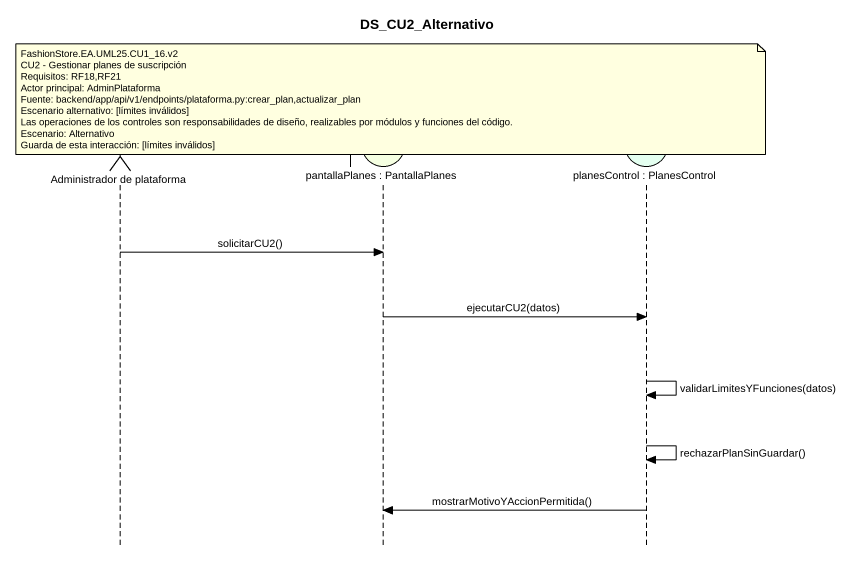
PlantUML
@startuml
title DS_CU2_Alternativo
hide footbox
actor "Administrador de plataforma" as Administrador_de_plataforma
boundary "pantallaPlanes : PantallaPlanes" as pantallaPlanes #F5FFE1
control "planesControl : PlanesControl" as planesControl #E4FFF0

note over pantallaPlanes
  FashionStore.EA.UML25.CU1_16.v2
  CU2 - Gestionar planes de suscripción
  Requisitos: RF18,RF21
  Actor principal: AdminPlataforma
  Fuente: backend/app/api/v1/endpoints/plataforma.py:crear_plan,actualizar_plan
  Escenario alternativo: [límites inválidos]
  Las operaciones de los controles son responsabilidades de diseño, realizables por módulos y funciones del código.
  Escenario: Alternativo
  Guarda de esta interacción: [límites inválidos]
end note
Administrador_de_plataforma -> pantallaPlanes : solicitarCU2()
pantallaPlanes -> planesControl : ejecutarCU2(datos)
planesControl -> planesControl : validarLimitesYFunciones(datos)
planesControl -> planesControl : rechazarPlanSinGuardar()
planesControl -> pantallaPlanes : mostrarMotivoYAccionPermitida()
@enduml
